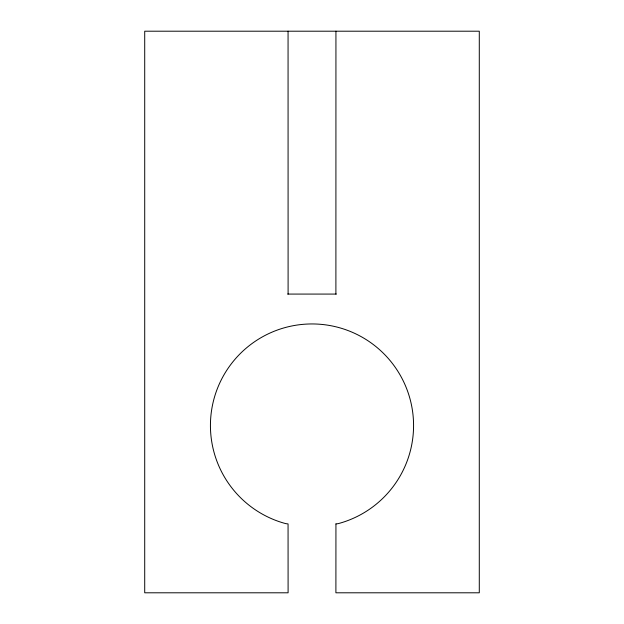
<?xml version="1.0" encoding="UTF-8"?>
<svg xmlns="http://www.w3.org/2000/svg" width="624" height="624" viewBox="0 0 624 624"><rect width="100%" height="100%" fill="white"/><g stroke="black" fill="none" stroke-linecap="round" stroke-linejoin="round"><path stroke-width="0.94" d="M287.656 294.076L336.344 294.076M335.938 31.2L335.899 294.076M288.062 31.2L288.101 294.076M335.938 523.926L335.899 592.8L479.287 592.8L479.287 31.2L144.713 31.2L144.713 592.8L288.101 592.8L288.062 523.926L285.714 523.622A101.564 101.564 0 0 1 228.805 367.255A101.564 101.564 0 0 1 395.195 367.255A101.564 101.564 0 0 1 338.286 523.622L335.938 523.926"/></g></svg>
